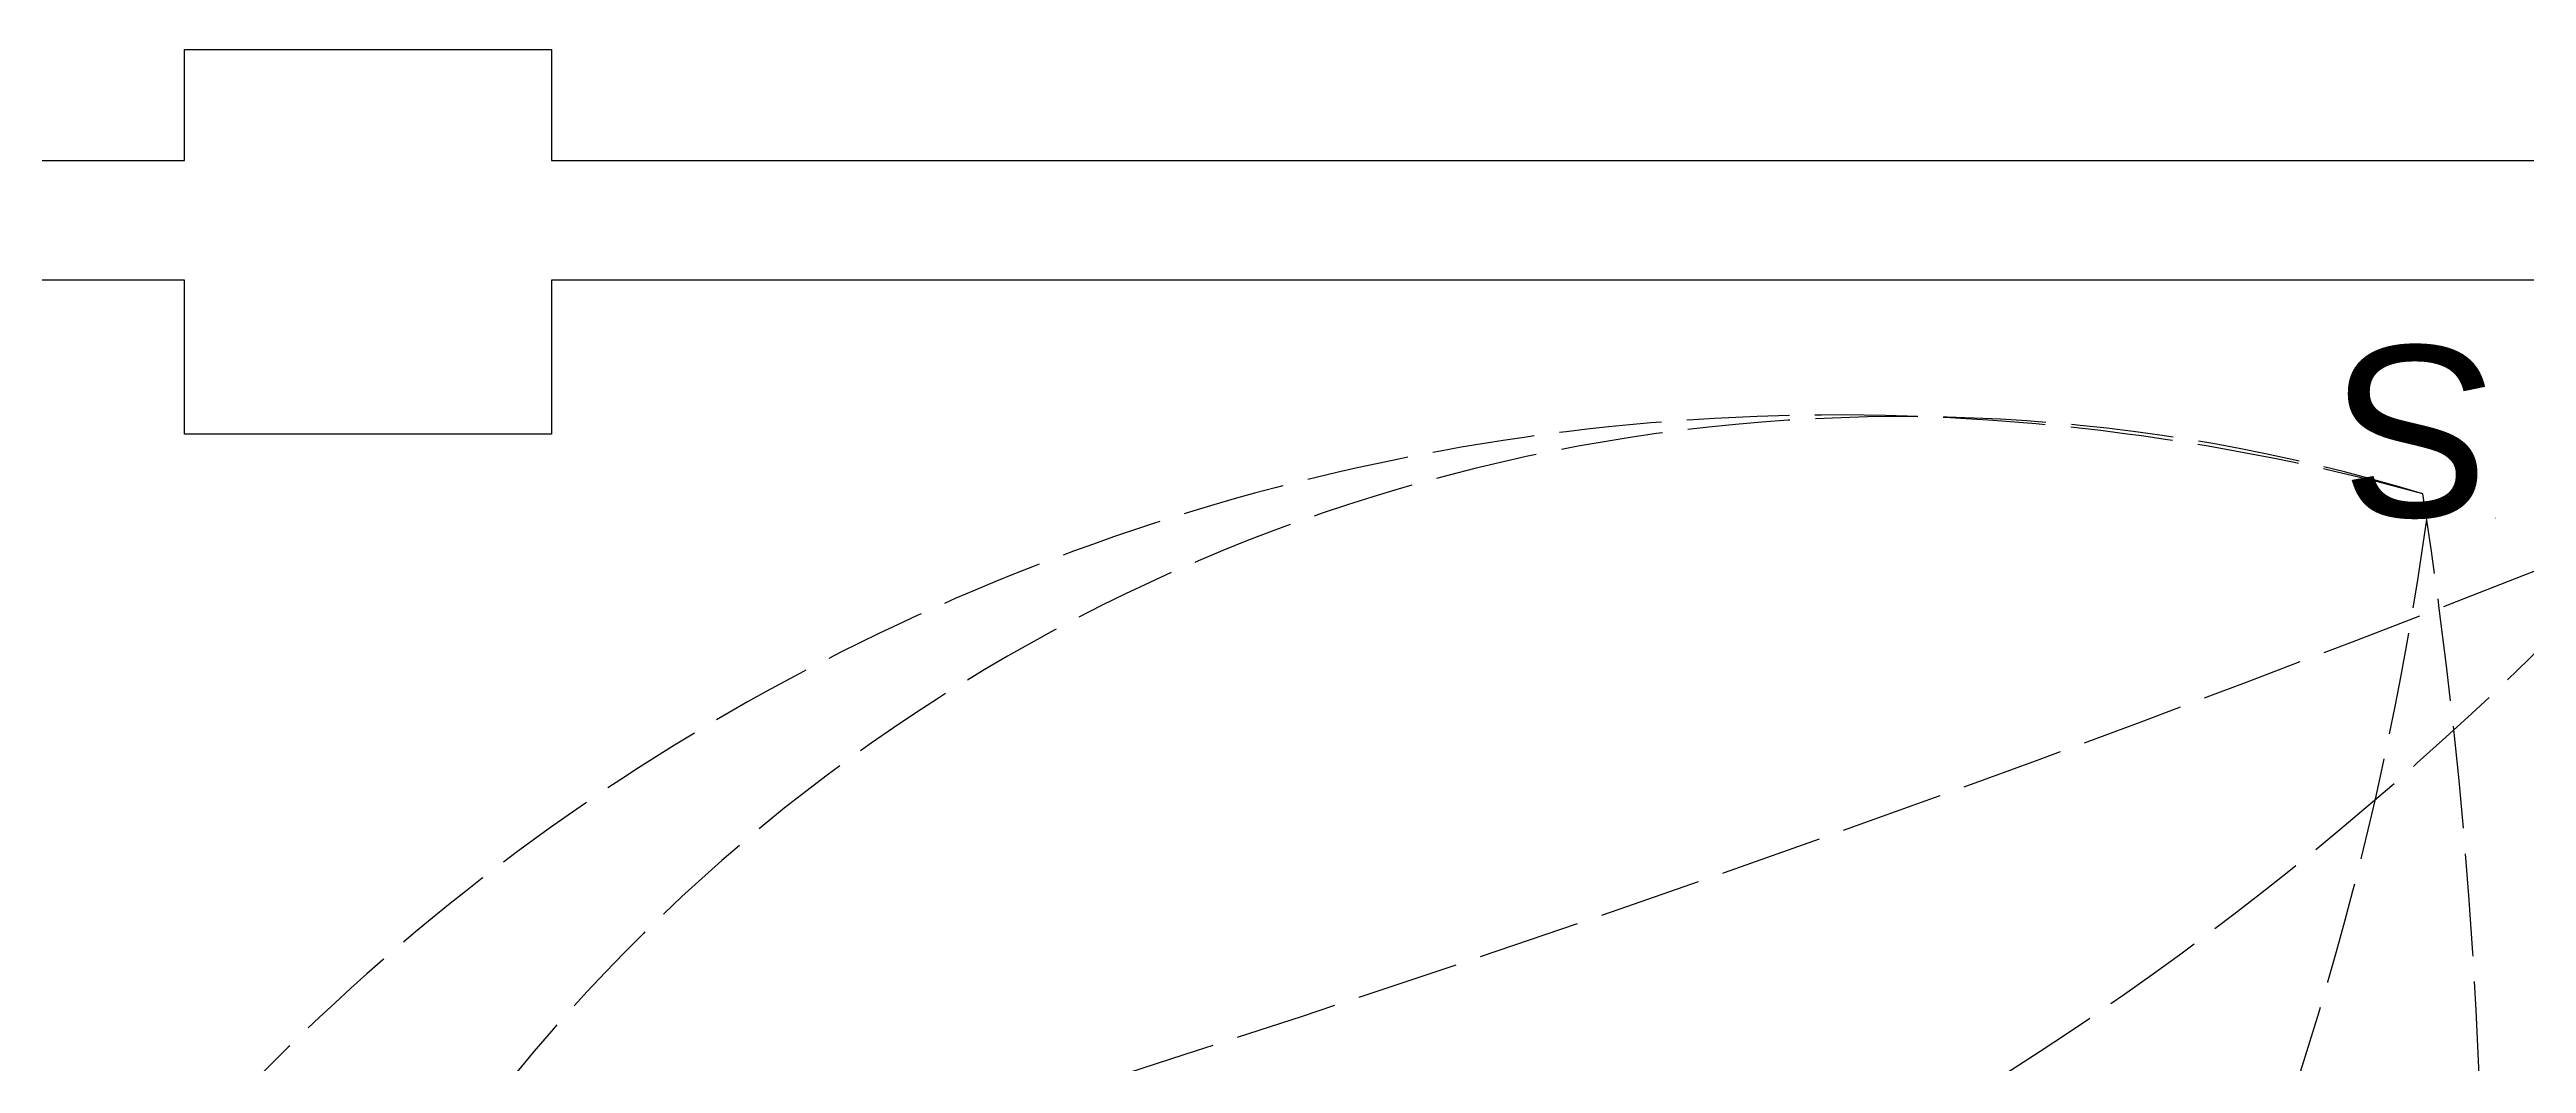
# Model space of a CAD drawing. Header units: centimetres. Extents: x 5373 to 12554, y -7923 to 4675.
# Drawn here: x 7309.2 to 7599.2, y -4276.7 to -4158 of the extents above; entities that cross this region are included whole.
import ezdxf

# ---------------------------------------------------------------- set-up
doc = ezdxf.new("R2010")
doc.units = ezdxf.units.CM
doc.linetypes.add('ACAD_ISO02W100', pattern=[15, 12, -3])
doc.linetypes.add('HIDDEN', pattern=[0.375, 0.25, -0.125])
for name, color, linetype in [('ELCETRICAN HIDDEN', 130, 'HIDDEN'), ('Electrical', 50, 'Continuous'), ('ELECTRICAL HIDDEN FAN', 210, 'HIDDEN')]:
    doc.layers.add(name, color=color, linetype=linetype)
doc.styles.get("Standard").update_dxf_attribs({"font": 'arial.ttf'})

msp = doc.modelspace()

# ---------------------------------------------------------------- linework, layer by layer
for p, q in [((7073, -4171), (7325, -4171)), ((7368, -4171), (7622.56, -4171)), ((7325, -4185), (7073, -4185)), ((7622.56, -4185), (7368, -4185))]:
    msp.add_line(p, q)
at = {"layer": 'Defpoints', "linetype": 'Continuous'}
for points in [[(7325, -4171), (7325, -4158), (7368, -4158), (7368, -4171)], [(7368, -4185), (7368, -4203), (7325, -4203), (7325, -4185)]]:
    msp.add_lwpolyline(points, dxfattribs=at)
at = {"layer": 'ELCETRICAN HIDDEN', "linetype": 'ACAD_ISO02W100'}
for centre, radius, start, end in [((7333.9, -3956.67), 380.66, 279.8616, 318.1823), ((7537.01, -4256.92), 93.01, 299.7036, 29.9523), ((6613.68, -1712.68), 2693.49, 282.94577, 291.83145)]:
    msp.add_arc(centre, radius, start, end, dxfattribs=at)
at = {"layer": 'ELECTRICAL HIDDEN FAN', "linetype": 'ACAD_ISO02W100'}
for centre, radius, start, end in [((7518.61, -4460.25), 259.47, 74.6954, 216.6258), ((7526.19, -4410.94), 209.98, 73.1385, 182.2872), ((7001.37, -4301.09), 592.77, 327.3326, 8.84123), ((7209.16, -4160.32), 382.05, 316.7616, 352.0742)]:
    msp.add_arc(centre, radius, start, end, dxfattribs=at)

# ---------------------------------------------------------------- texts
at = {"layer": 'Electrical', "linetype": 'Continuous', "insert": (7595.66, -4213), "char_height": 0.2, "attachment_point": 1, "rotation": 180}
msp.add_mtext_dynamic_manual_height_columns('s{\\H100x;\\PS}', width=14.7793, gutter_width=1, heights=[0], dxfattribs=at)

doc.saveas('drawing.dxf')
